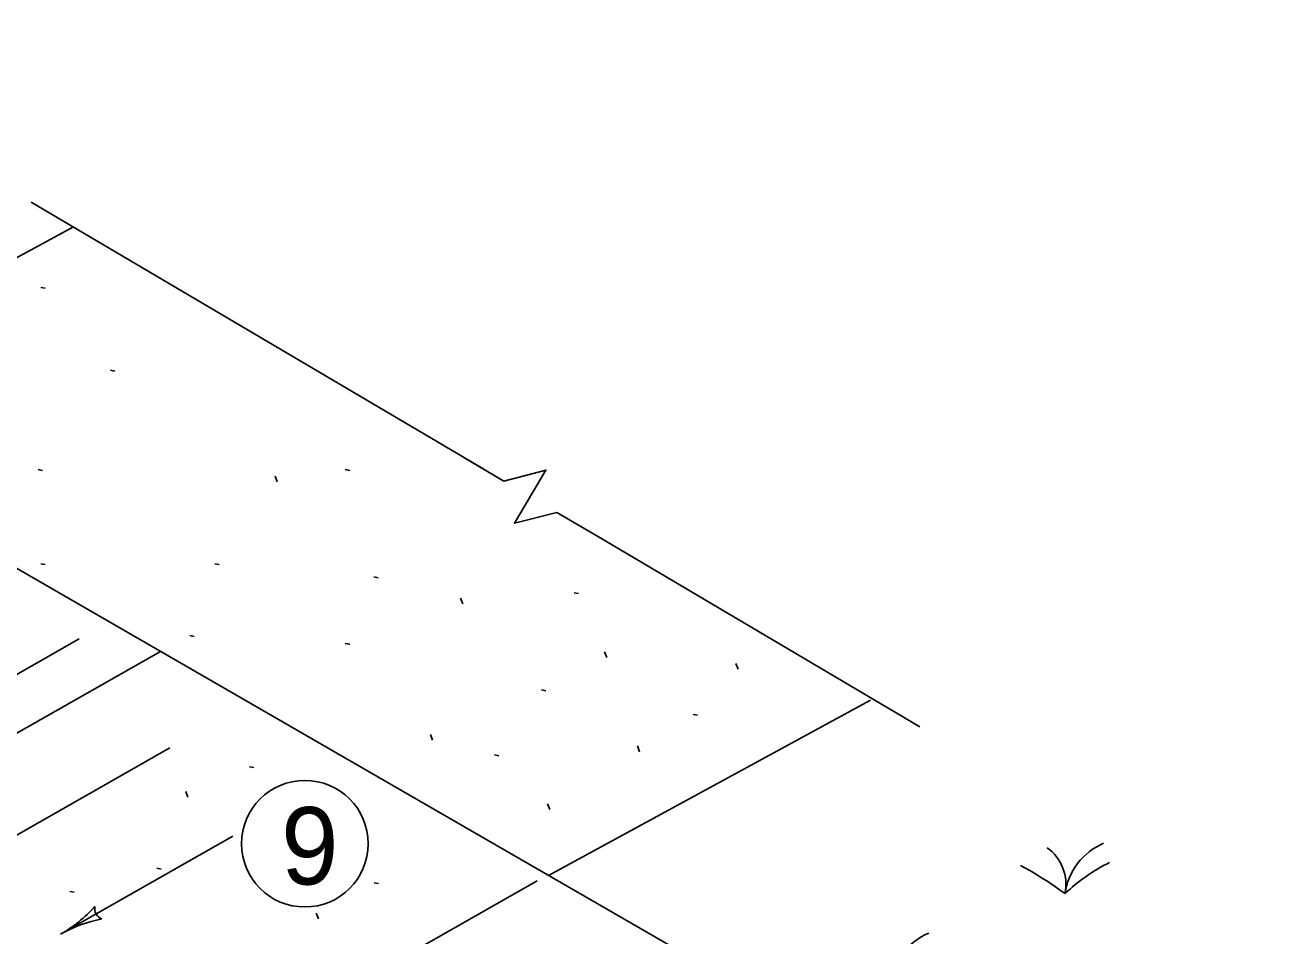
# Model space of a CAD drawing. Extents: x 1000 to 1036.3, y 1000 to 1022.
# Drawn here: x 1029.726 to 1032.975, y 1008.797 to 1011.153 of the extents above; entities that cross this region are included whole.
import ezdxf

# ---------------------------------------------------------------- set-up
doc = ezdxf.new("R2010")
doc.units = 0
doc.layers.add('Level 1', color=7, linetype='Continuous')
doc.layers.add('Level 2', color=7, linetype='Continuous')

msp = doc.modelspace()

# ---------------------------------------------------------------- linework, layer by layer
at = {"layer": 'Level 1'}
for p, q in [((1027.2693, 1011.1534), (1032.9745, 1007.8596)), ((1029.7421, 1010.6956), (1030.9126, 1010.004)), ((1028.9874, 1010.1615), (1029.8509, 1010.6318)), ((1029.7667, 1010.4746), (1029.7781, 1010.4724)), ((1029.9468, 1010.2607), (1029.9582, 1010.2584)), ((1029.7596, 1010.0034), (1029.771, 1010.0012)), ((1030.5543, 1010.0034), (1030.5657, 1010.0012)), ((1030.3784, 1009.9713), (1030.3727, 1009.986)), ((1031.2047, 1009.8318), (1032.0408, 1009.3378)), ((1029.7667, 1009.7596), (1029.7781, 1009.7573)), ((1030.2171, 1009.7596), (1030.2285, 1009.7573)), ((1030.6281, 1009.7258), (1030.6395, 1009.7235)), ((1030.8583, 1009.6557), (1030.8526, 1009.6704)), ((1031.1465, 1009.6848), (1031.1579, 1009.6826)), ((1030.1523, 1009.5738), (1030.1637, 1009.5715)), ((1029.1716, 1009.1703), (1029.8663, 1009.5655)), ((1030.5543, 1009.5536), (1030.5657, 1009.5514)), ((1028.8675, 1008.8451), (1030.0765, 1009.5328)), ((1031.2307, 1009.517), (1031.225, 1009.5317)), ((1031.5705, 1009.487), (1031.5648, 1009.5017)), ((1031.0616, 1009.433), (1031.073, 1009.4308)), ((1031.0799, 1008.9534), (1031.9128, 1009.407)), ((1031.4539, 1009.37), (1031.4653, 1009.3677)), ((1030.7803, 1009.303), (1030.7746, 1009.3177)), ((1029.4056, 1008.8878), (1030.1003, 1009.283)), ((1031.3156, 1009.2734), (1031.3099, 1009.2881)), ((1030.9404, 1009.265), (1030.9518, 1009.2628)), ((1030.3067, 1009.2343), (1030.3181, 1009.2321)), ((1030.1473, 1009.1556), (1030.1416, 1009.1703)), ((1031.0832, 1009.1235), (1031.0775, 1009.1382)), ((1029.8179, 1008.8011), (1030.2632, 1009.0544)), ((1030.0668, 1008.9719), (1030.0782, 1008.9697)), ((1029.9394, 1008.3073), (1031.0503, 1008.9392)), ((1030.6291, 1008.9344), (1030.6405, 1008.9322)), ((1029.8419, 1008.912), (1029.8533, 1008.9097)), ((1030.4846, 1008.8407), (1030.4789, 1008.8554))]:
    msp.add_line(p, q, dxfattribs=at)
msp.add_lwpolyline([(1031.2047, 1009.8318), (1031.1018, 1009.8926), (1030.9923, 1009.8644), (1031.0735, 1010.002), (1030.9641, 1009.9737), (1030.8612, 1010.0343)], dxfattribs=at)
msp.add_circle((1030.4497, 1009.0353), 0.1638, dxfattribs=at)
for centre, radius, start, end in [((1032.3005, 1008.9297), 0.1179, 348.4633, 53.8876), ((1032.5814, 1008.8829), 0.167, 113.1649, 172.0268), ((1032.7479, 1008.5547), 0.4834, 116.6646, 133.3645), ((1031.8327, 1008.1127), 0.9848, 53.6749, 61.6054), ((1032.1294, 1008.6503), 0.167, 113.1649, 172.0268)]:
    msp.add_arc(centre, radius, start, end, dxfattribs=at)
at = {"layer": 'Level 2'}
for centre, radius, start, end in [((1029.6439, 1009.1069), 0.3518, 299.6304, 318.2991), ((1029.9342, 1008.8672), 0.0281, 168.405, 250.5216), ((1029.9918, 1008.4953), 0.3518, 100.9775, 119.6242), ((1029.6439, 1009.1069), 0.3518, 299.6181, 299.6304)]:
    msp.add_arc(centre, radius, start, end, dxfattribs=at)

# ---------------------------------------------------------------- texts
at = {"layer": 'Level 1'}
msp.add_text('9', height=0.2, dxfattribs=at).set_placement((1030.3881, 1008.9298))

doc.saveas('drawing.dxf')
